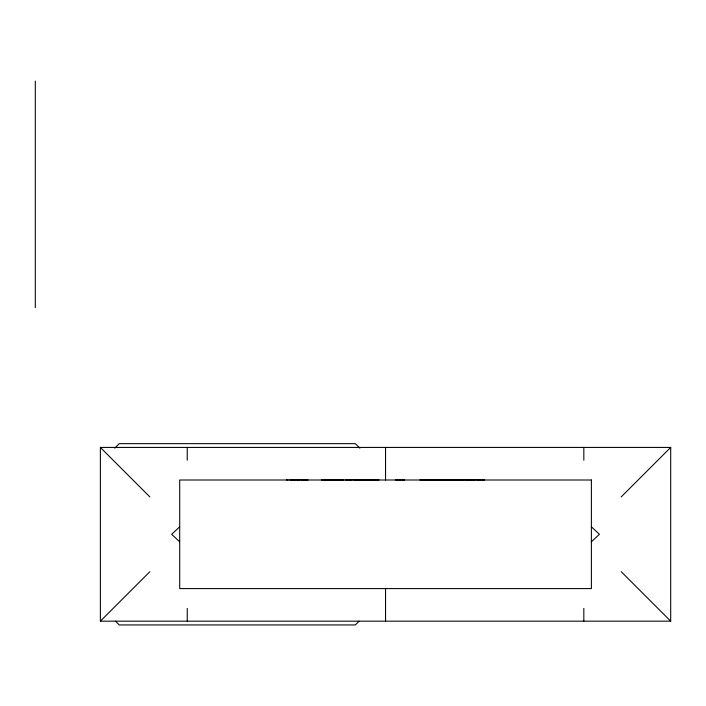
<?xml version="1.0" encoding="UTF-8"?>
<svg xmlns="http://www.w3.org/2000/svg" width="706" height="706" viewBox="0 0 706 706"><rect width="100%" height="100%" fill="white"/><g stroke="black" fill="none" stroke-linecap="round" stroke-linejoin="round"><path stroke-width="1.06" d="M114.734 448.178L119.261 443.65L355.321 443.65L359.857 448.178M100.376 621.165L670.7 621.165L670.7 447.427L100.376 447.427L100.376 621.165L149.875 571.666M359.098 621.165L355.321 624.942L119.261 624.942L115.484 621.165M621.201 496.927L670.7 447.427M179.721 526.773L171.664 534.292L179.721 541.82M591.354 541.82L599.42 534.292L591.354 526.773M286.468 479.93L288.216 479.93M289.919 479.93L294.834 479.93M295.602 479.93L299.944 479.93M300.968 479.93L308.054 479.93M321.362 479.93L332.976 479.93M333.391 479.93L343.831 479.93M345.26 479.93L352.347 479.93M353.538 479.93L364.861 479.93M365.329 479.93L379.043 479.93M395.501 479.948L404.626 479.948M419.92 479.93L429.089 479.93M429.751 479.93L438.929 479.93M439.617 479.93L448.751 479.93M449.21 479.93L464.071 479.93M464.91 479.93L475.35 479.93M476.479 479.93L484.607 479.93M621.201 571.666L670.7 621.165M100.376 447.427L149.875 496.927M583.827 447.427L583.827 460.188M583.827 608.404L583.827 621.165M385.538 447.427L385.538 480.001M385.538 588.592L385.538 621.165M187.249 447.427L187.249 460.188M187.249 608.404L187.249 621.165M35.3 81.058L35.3 307.675M591.381 480.001L179.695 480.001L179.695 588.592L591.381 588.592L591.381 480.001"/></g></svg>
